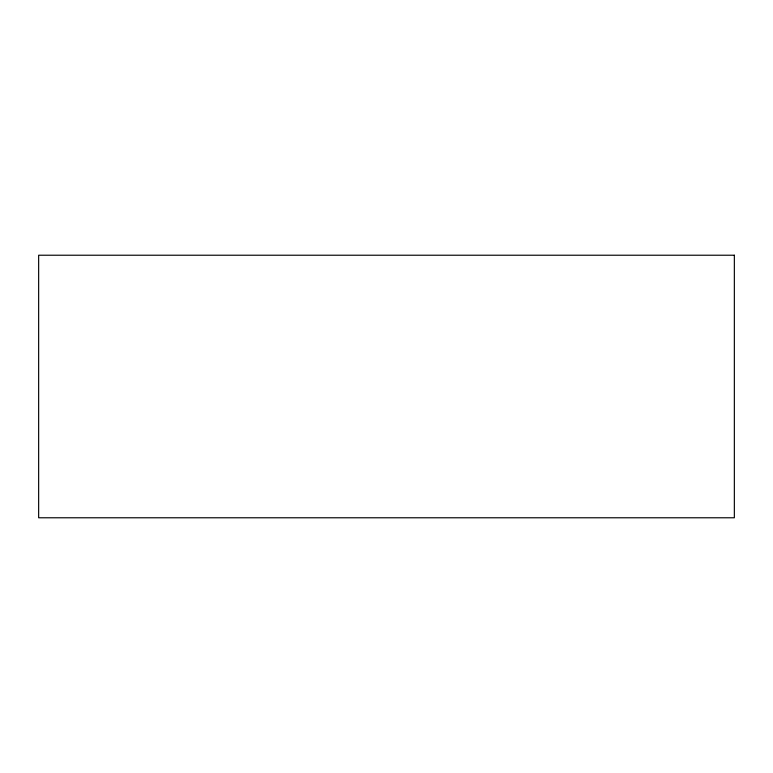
<?xml version="1.0" encoding="UTF-8"?>
<svg xmlns="http://www.w3.org/2000/svg" width="773" height="773" viewBox="0 0 773 773"><rect width="100%" height="100%" fill="white"/><g stroke="black" fill="none" stroke-linecap="round" stroke-linejoin="round"><path stroke-width="1.16" d="M734.35 255.225L38.65 255.225L38.65 517.775L734.35 517.775L734.35 255.225"/></g></svg>
